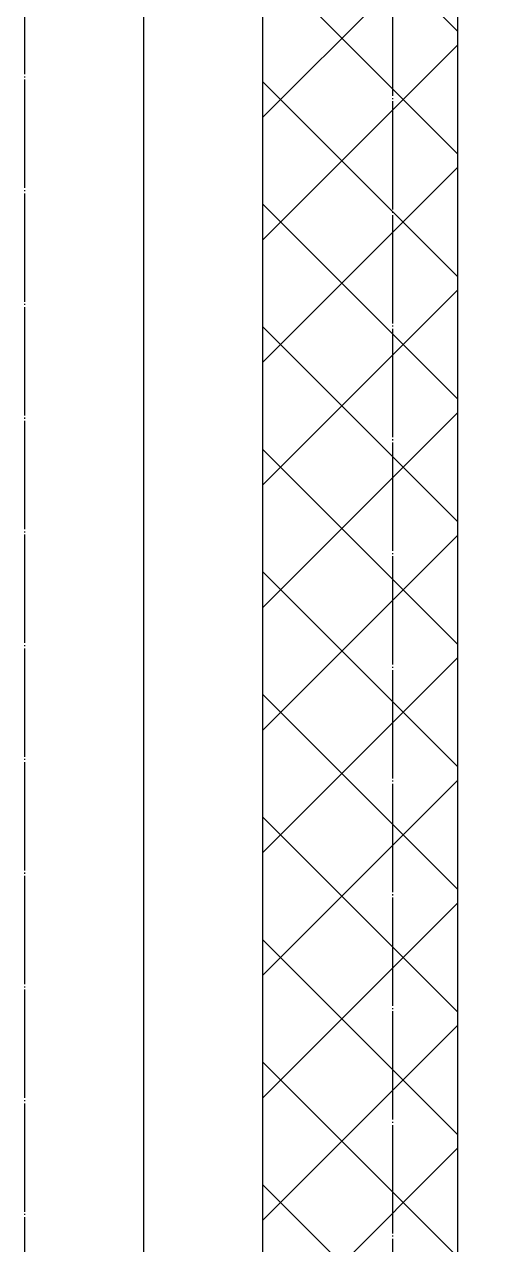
# Model space of a CAD drawing. Header units: millimetres. Extents: x 18456 to 179493, y -203649 to 469211.
# Drawn here: x 130560 to 130781, y -182234 to -181671 of the extents above; entities that cross this region are included whole.
import ezdxf

# ---------------------------------------------------------------- set-up
doc = ezdxf.new("R2010")
doc.units = ezdxf.units.MM
doc.linetypes.add('X-평면도(기본형)$0$CEN', pattern=[52.5, 50, -1, 0.5, -1])
for name, color, linetype, true_color in [('X-평면도(기본형)$0$40HAT', 9, 'Continuous', 0x808080), ('X-평면도(기본형)$0$CEN', 1, 'X-평면도(기본형)$0$CEN', 0xff0000), ('X-평면도(기본형)$0$W1', 2, 'Continuous', 0xffff00), ('X-평면도(기본형)$0$W2', 3, 'Continuous', 0x00ff00)]:
    doc.layers.add(name, color=color, linetype=linetype, true_color=true_color)

msp = doc.modelspace()

# ---------------------------------------------------------------- hatches: boundary and pattern name
at = {"layer": 'X-평면도(기본형)$0$40HAT'}
h = msp.add_hatch(dxfattribs=at)
h.set_pattern_fill('H3', color=256, scale=40, style=0, pattern_type=2)
h.set_pattern_definition([(315, (-605844.544, -337778.427), (28.2842712, 28.2842712), []), (45, (-605844.544, -337778.427), (-28.2842712, 28.2842712), [])])
h.paths.add_polyline_path([(130669.57, -182574.15), (130759.57, -182574.15), (130759.57, -180634.15), (132429.57, -180634.15), (132429.57, -180014.15), (133609.57, -180014.15), (133609.57, -181584.15), (133719.57, -181584.15), (133719.57, -179924.15), (132339.57, -179924.15), (132339.57, -180544.15), (130669.57, -180544.15)], flags=0)

# ---------------------------------------------------------------- linework, layer by layer
at = {"layer": 'X-평면도(기본형)$0$CEN'}
for p, q in [((130559.57, -179124.15), (130559.57, -189134.15)), ((130729.57, -180604.15), (130729.57, -182684.15))]:
    msp.add_line(p, q, dxfattribs=at)
at = {"layer": 'X-평면도(기본형)$0$W1'}
msp.add_line((130614.57, -180274.15), (130614.57, -182574.15), dxfattribs=at)
at = {"layer": 'X-평면도(기본형)$0$W2'}
for p, q in [((130669.57, -180544.15), (130669.57, -182574.15)), ((130759.57, -180634.15), (130759.57, -182574.15))]:
    msp.add_line(p, q, dxfattribs=at)

doc.saveas('drawing.dxf')
